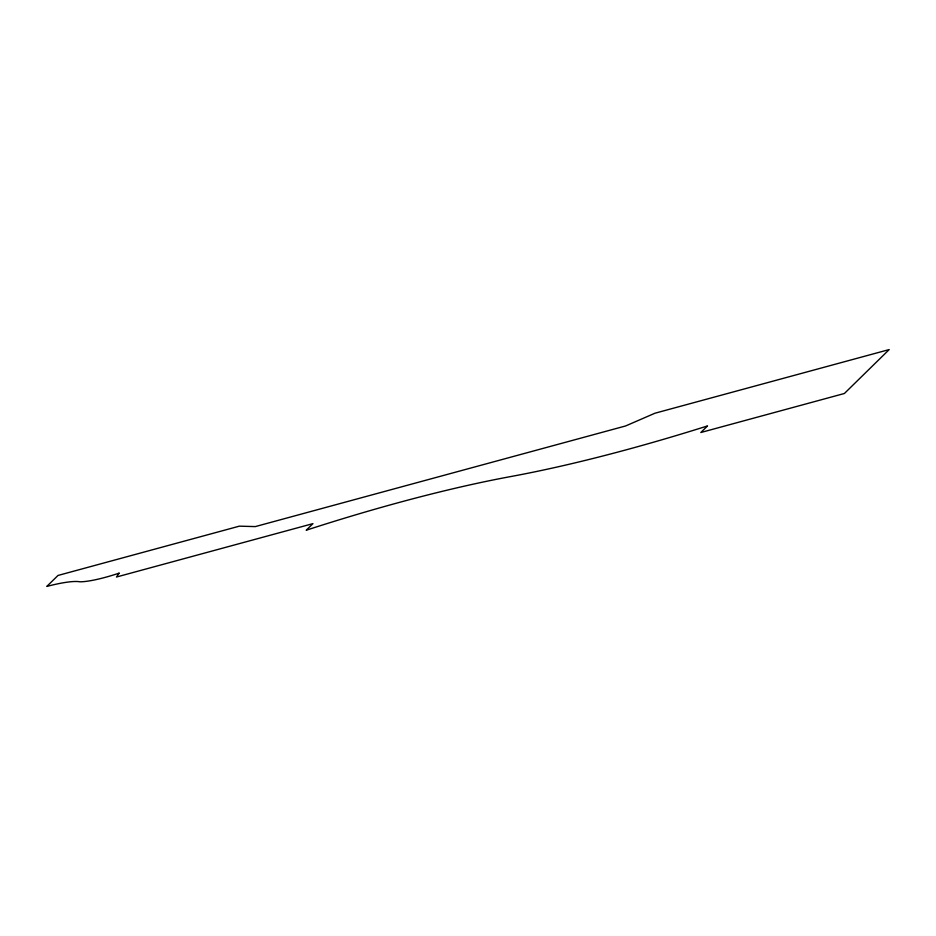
<?xml version="1.0" encoding="UTF-8"?>
<svg xmlns="http://www.w3.org/2000/svg" width="936" height="936" viewBox="0 0 936 936"><rect width="100%" height="100%" fill="white"/><g stroke="black" fill="none" stroke-linecap="round" stroke-linejoin="round"><path stroke-width="1.4" d="M119.083 573.16L116.473 577.021L312.94 523.634L306.212 530.221A374.224 64.982 -18.8 0 1 510.88 476.529A390.382 67.79 -18.8 0 0 707.534 425.927L700.818 432.514L844.389 393.494L889.2 349.573L654.954 413.221L625.564 425.974L255.306 526.594L239.359 526.161L58.009 575.453L46.8 586.427A57.33 9.957 -18.8 0 1 79.876 581.794A46.086 8.003 -18.8 0 0 119.083 573.16"/></g></svg>
